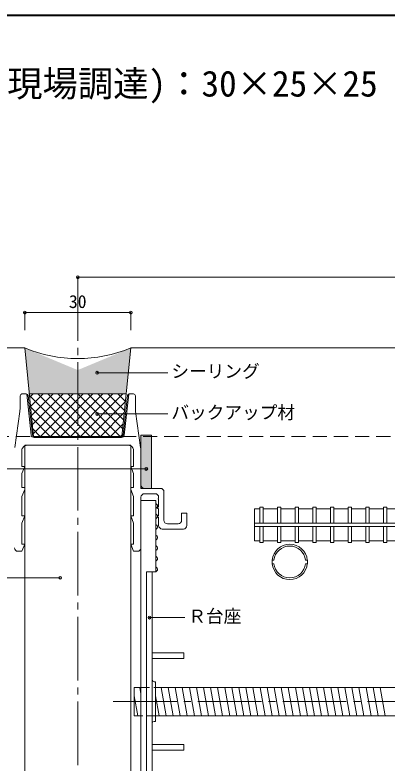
# Model space of a CAD drawing. Units: millimetres at full size, sheet at 1:2; details may follow other scales. Extents: x -891 to 891, y -194 to 194.
# Drawn here: x -87.8 to 17.5, y -17.4 to 194.2 of the extents above; entities that cross this region are included whole.
import ezdxf
from ezdxf.enums import TextEntityAlignment as Align

# ---------------------------------------------------------------- set-up
doc = ezdxf.new("R2010")
doc.units = ezdxf.units.MM
doc.header["$LTSCALE"] = 2
doc.header["$PDMODE"] = 32
doc.header["$PDSIZE"] = 0.8
for name, pattern in [('CHAIN2', [12, 9, -1, 1, -1]), ('DASHED1', [1.8, 1.2, -0.6]), ('DASHED2', [3, 2, -1])]:
    doc.linetypes.add(name, pattern=pattern)
doc.layers.add('0-0_', color=7, linetype='Continuous', lineweight=9)
doc.layers.add('1-0_', color=5, linetype='Continuous', lineweight=9)
doc.styles.add('ＭＳ ゴシック', font='')
doc.styles.get('ＭＳ ゴシック').set_extended_font_data('MS Gothic')

msp = doc.modelspace()

# ---------------------------------------------------------------- linework, layer by layer
at = {"layer": '0-0_'}
msp.add_line((-280, 193.9), (280, 193.9), dxfattribs=at)
msp.add_lwpolyline([(280.28, 194.18), (-280.28, 194.18), (-280.28, -194.18)], dxfattribs=at)
at = {"layer": '1-0_', "color": 6, "linetype": 'CHAIN2'}
for p, q in [((-70.05, 120), (-70.05, -122)), ((-60.05, 0), (160.95, 0))]:
    msp.add_line(p, q, dxfattribs=at)
at = {"layer": '1-0_', "color": 7}
for p, q in [((-70.05, 120), (129.95, 120)), ((-85.05, 110), (-85.05, 105)), ((-55.05, 110), (-85.05, 110)), ((-55.05, 110), (-55.05, 105)), ((-44.55, 93), (-64.55, 93)), ((-84.621, 87), (-85.85, 87)), ((-83.19, 75.36), (-84.472, 86.977)), ((-83.75, 87), (-56.35, 87)), ((-83.655, 86.051), (-82.706, 87)), ((-83.398, 83.479), (-79.877, 87)), ((-83.141, 80.908), (-77.049, 87)), ((-82.884, 78.337), (-74.22, 87)), ((-82.627, 75.765), (-71.392, 87)), ((-81.343, 87), (-69.343, 75)), ((-80.563, 75), (-68.563, 87)), ((-78.515, 87), (-66.515, 75)), ((-77.735, 75), (-65.735, 87)), ((-75.686, 87), (-63.686, 75)), ((-74.907, 75), (-62.907, 87)), ((-72.858, 87), (-60.858, 75)), ((-72.078, 75), (-60.078, 87)), ((-70.029, 87), (-58.029, 75)), ((-69.25, 75), (-57.25, 87)), ((-67.201, 87), (-57.336, 77.135)), ((-64.373, 87), (-57.079, 79.707)), ((-61.544, 87), (-56.822, 82.278)), ((-58.716, 87), (-56.565, 84.849)), ((-56.91, 75.36), (-55.628, 86.977)), ((-55.479, 87), (-54.25, 87)), ((-86.35, 86.5), (-86.35, 83.364)), ((-84.124, 86.555), (-82.899, 75.445)), ((-83.703, 86.532), (-72.172, 75)), ((-66.421, 75), (-56.564, 84.857)), ((-55.976, 86.555), (-57.201, 75.445)), ((-53.75, 86.5), (-53.75, 83.364)), ((-83.389, 83.389), (-75, 75)), ((-86.438, 82.042), (-87.823, 71.844)), ((-44.55, 81.35), (-64.55, 81.35)), ((-63.593, 75), (-56.879, 81.714)), ((-53.662, 82.042), (-52.277, 71.844)), ((-83.075, 80.246), (-77.828, 75)), ((-60.765, 75), (-57.193, 78.572)), ((-82.76, 77.103), (-80.657, 75)), ((-57.55, 75), (-82.55, 75)), ((-57.698, 75), (-82.402, 75)), ((-82.402, 74.7), (-57.698, 74.7)), ((-57.936, 75), (-57.507, 75.429)), ((-84.351, 72.5), (-55.749, 72.5)), ((-84.351, 72.5), (-55.749, 72.5)), ((-85.85, 70.96), (-85.85, 66.501)), ((-54.25, 70.96), (-54.25, 66.501)), ((-52.15, 70.258), (-52.15, 61.301)), ((-99.45, 65.801), (-50.65, 65.801)), ((-85.05, 66.501), (-85.85, 66.501)), ((-85.85, 64.501), (-85.05, 66.501)), ((-55.05, 66.501), (-54.25, 66.501)), ((-54.25, 64.501), (-55.05, 66.501)), ((-85.85, 64.501), (-85.85, 60.501)), ((-54.25, 64.501), (-54.25, 60.501)), ((-85.05, 60.501), (-85.85, 60.501)), ((-85.85, 58.001), (-85.05, 60.001)), ((-85.05, 60.501), (-85.05, 60.001)), ((-55.05, 60.501), (-55.05, 60.001)), ((-55.05, 60.501), (-54.25, 60.501)), ((-54.25, 58.001), (-55.05, 60.001)), ((-51.15, 60.301), (-46.65, 60.301)), ((-45.65, 59.301), (-45.65, 51.301)), ((-85.85, 58.001), (-85.85, 52.501)), ((-54.25, 58.001), (-54.25, 52.501)), ((-52.15, 57.801), (-52.15, 43.501)), ((-51.15, 58.801), (-48.15, 58.801)), ((-47.15, 57.401), (-47.35, 57.301)), ((-47.35, 57.301), (-47.15, 57.201)), ((-47.15, 57.801), (-47.15, 57.401)), ((-47.15, 57.201), (-47.15, 55.051)), ((-47.15, 55.051), (-47.65, 54.801)), ((-47.65, 54.801), (-47.15, 54.551)), ((-47.15, 54.551), (-47.15, 52.501)), ((-40.65, 51.301), (-40.65, 53.301)), ((-40.65, 53.301), (-39.15, 53.301)), ((-39.15, 49.801), (-39.15, 53.301)), ((-85.05, 52.501), (-85.85, 52.501)), ((-85.85, 50.501), (-85.05, 52.501)), ((-55.05, 52.501), (-54.25, 52.501)), ((-54.25, 50.501), (-55.05, 52.501)), ((-47.15, 52.501), (-47.55, 52.301)), ((-47.55, 52.301), (-47.15, 52.101)), ((-47.15, 52.101), (-47.15, 49.801)), ((-85.85, 50.501), (-85.85, 44.501)), ((-54.25, 50.501), (-54.25, 44.501)), ((-46.15, 48.801), (-40.15, 48.801)), ((-44.65, 50.301), (-41.65, 50.301)), ((-86.95, 42.501), (-85.85, 42.501)), ((-53.15, 42.501), (-54.25, 42.501)), ((-95.05, 35), (-75.05, 35)), ((-39.75, 23.75), (-49.75, 23.75))]:
    msp.add_line(p, q, dxfattribs=at)
at = {"layer": '1-0_', "color": 7, "linetype": 'DASHED2'}
msp.add_line((228.45, 75), (-228.45, 75), dxfattribs=at)
at = {"layer": '1-0_', "color": 4}
for p, q in [((-85.05, 72.5), (-85.05, -64.5)), ((-55.05, 72.5), (-85.05, 72.5)), ((-55.05, -64.5), (-55.05, 72.5)), ((-20.05, 54.5), (-18.562, 54.5)), ((-20.05, 54.5), (-20.05, 45.5)), ((-17.562, 54.5), (-13.562, 54.5)), ((-12.562, 54.5), (-8.562, 54.5)), ((-7.562, 54.5), (-3.562, 54.5)), ((-2.563, 54.5), (1.438, 54.5)), ((2.438, 54.5), (6.438, 54.5)), ((7.438, 54.5), (11.438, 54.5)), ((12.437, 54.5), (16.438, 54.5)), ((17.438, 54.5), (21.438, 54.5)), ((-20.05, 45.5), (-18.562, 45.5)), ((-17.562, 45.5), (-13.562, 45.5)), ((-12.562, 45.5), (-8.562, 45.5)), ((-7.562, 45.5), (-3.562, 45.5)), ((-2.563, 45.5), (1.438, 45.5)), ((2.438, 45.5), (6.438, 45.5)), ((7.438, 45.5), (11.438, 45.5)), ((12.437, 45.5), (16.438, 45.5)), ((17.438, 45.5), (21.438, 45.5)), ((-48.05, 4), (124.45, 4)), ((-54.05, -4), (-52.15, -4)), ((-48.05, -4), (124.45, -4))]:
    msp.add_line(p, q, dxfattribs=at)
at = {"layer": '1-0_', "color": 2}
for p, q in [((-49.15, 60.301), (-52.15, 60.301)), ((-52.15, 56.899), (-47.95, 56.899)), ((-52.15, -56.899), (-52.15, 56.899)), ((-47.95, 36.694), (-47.95, 56.899)), ((-47.596, 55.675), (-47.95, 56.028)), ((-47.596, 54.968), (-47.95, 54.614)), ((-47.597, 52.762), (-47.95, 53.116)), ((-47.597, 52.055), (-47.95, 51.702)), ((-47.596, 49.755), (-47.95, 50.108)), ((-47.596, 49.048), (-47.95, 48.694)), ((-47.596, 46.755), (-47.95, 47.108)), ((-47.596, 46.048), (-47.95, 45.694)), ((-47.596, 43.755), (-47.95, 44.108)), ((-47.596, 43.048), (-47.95, 42.694)), ((-47.596, 40.755), (-47.95, 41.108)), ((-47.596, 40.048), (-47.95, 39.694)), ((-47.596, 37.755), (-47.95, 38.108)), ((-47.95, 36.694), (-50.55, 36.694)), ((-50.55, -36.694), (-50.55, 36.694)), ((-48.95, -36.694), (-48.95, 36.694)), ((-47.596, 37.048), (-47.95, 36.694)), ((-40.05, 13.75), (-48.95, 13.75)), ((-40.05, 12.15), (-40.05, 13.75)), ((-40.05, 12.15), (-48.95, 12.15)), ((-48.05, 5.6), (-48.45, 5.6)), ((-48.05, -5.6), (-48.05, 5.6)), ((-48.05, -5.6), (-48.45, -5.6)), ((-40.05, -12.15), (-48.95, -12.15)), ((-40.05, -13.75), (-40.05, -12.15)), ((-40.05, -13.75), (-48.95, -13.75))]:
    msp.add_line(p, q, dxfattribs=at)
at = {"layer": '1-0_'}
for p, q in [((-18.562, 55), (-18.562, 50.5)), ((-17.562, 55), (-18.562, 55)), ((-17.562, 55), (-17.562, 50.5)), ((-13.562, 55), (-13.562, 50.5)), ((-12.562, 55), (-13.562, 55)), ((-12.562, 55), (-12.562, 50.5)), ((-7.562, 55), (-8.562, 55)), ((-8.562, 55), (-8.562, 50.5)), ((-7.562, 55), (-7.562, 50.5)), ((-3.562, 55), (-3.562, 50.5)), ((-2.563, 55), (-3.562, 55)), ((-2.563, 55), (-2.563, 50.5)), ((2.438, 55), (1.438, 55)), ((1.438, 55), (1.438, 50.5)), ((2.438, 55), (2.438, 50.5)), ((7.438, 55), (6.438, 55)), ((6.438, 55), (6.438, 50.5)), ((7.438, 55), (7.438, 50.5)), ((11.438, 55), (11.438, 50.5)), ((12.437, 55), (11.438, 55)), ((12.437, 55), (12.437, 50.5)), ((16.438, 55), (16.438, 50.5)), ((17.438, 55), (16.438, 55)), ((17.438, 55), (17.438, 50.5)), ((-20.05, 50.5), (126.45, 50.5)), ((-20.05, 49.5), (126.45, 49.5)), ((-18.562, 45), (-18.562, 49.5)), ((-17.562, 45), (-17.562, 49.5)), ((-13.562, 45), (-13.562, 49.5)), ((-12.562, 45), (-12.562, 49.5)), ((-8.562, 45), (-8.562, 49.5)), ((-7.562, 45), (-7.562, 49.5)), ((-3.562, 45), (-3.562, 49.5)), ((-2.563, 45), (-2.563, 49.5)), ((1.438, 45), (1.438, 49.5)), ((2.438, 45), (2.438, 49.5)), ((6.438, 45), (6.438, 49.5)), ((7.438, 45), (7.438, 49.5)), ((11.438, 45), (11.438, 49.5)), ((12.437, 45), (12.437, 49.5)), ((16.438, 45), (16.438, 49.5)), ((17.438, 45), (17.438, 49.5)), ((-18.562, 45), (-17.562, 45)), ((-13.562, 45), (-12.562, 45)), ((-8.562, 45), (-7.562, 45)), ((-3.562, 45), (-2.563, 45)), ((1.438, 45), (2.438, 45)), ((6.438, 45), (7.438, 45)), ((11.438, 45), (12.437, 45)), ((16.438, 45), (17.438, 45)), ((-52.461, 4), (-52.15, 2.238)), ((-46.461, 4), (-45.05, -4)), ((-44.461, 4), (-43.05, -4)), ((-42.461, 4), (-41.05, -4)), ((-40.461, 4), (-39.05, -4)), ((-38.461, 4), (-37.05, -4)), ((-36.461, 4), (-35.05, -4)), ((-34.461, 4), (-33.05, -4)), ((-32.461, 4), (-31.05, -4)), ((-30.461, 4), (-29.05, -4)), ((-28.461, 4), (-27.05, -4)), ((-26.461, 4), (-25.05, -4)), ((-24.461, 4), (-23.05, -4)), ((-22.461, 4), (-21.05, -4)), ((-20.461, 4), (-19.05, -4)), ((-18.461, 4), (-17.05, -4)), ((-16.461, 4), (-15.05, -4)), ((-14.461, 4), (-13.05, -4)), ((-12.461, 4), (-11.05, -4)), ((-10.461, 4), (-9.05, -4)), ((-8.461, 4), (-7.05, -4)), ((-6.461, 4), (-5.05, -4)), ((-4.461, 4), (-3.05, -4)), ((-2.461, 4), (-1.05, -4)), ((-0.461, 4), (0.95, -4)), ((1.539, 4), (2.95, -4)), ((3.539, 4), (4.95, -4)), ((5.539, 4), (6.95, -4)), ((7.539, 4), (8.95, -4)), ((9.539, 4), (10.95, -4)), ((11.539, 4), (12.95, -4)), ((13.539, 4), (14.95, -4)), ((15.539, 4), (16.95, -4)), ((-54.05, 1.671), (-53.05, -4)), ((-48.05, 1.671), (-47.05, -4))]:
    msp.add_line(p, q, dxfattribs=at)
at = {"layer": '1-0_', "color": 3}
for p, q in [((-15.027, 40), (-14.522, 40)), ((-15.027, 39), (-14.522, 39)), ((-5.073, 40), (-5.578, 40)), ((-5.073, 39), (-5.578, 39))]:
    msp.add_line(p, q, dxfattribs=at)
at = {"layer": '1-0_', "color": 4, "linetype": 'DASHED1'}
for p, q in [((-52.15, 4), (-48.05, 4)), ((-48.05, -4), (-52.15, -4))]:
    msp.add_line(p, q, dxfattribs=at)
at = {"layer": '1-0_', "color": 7}
for points in [[(-82.55, 75), (-85.05, 100), (-228.45, 100)], [(228.45, 100), (-55.05, 100), (-57.55, 75)], [(-85.85, 42.501), (-85.05, 44.501), (-85.85, 44.501)], [(-54.25, 42.501), (-55.05, 44.501), (-54.25, 44.501)]]:
    msp.add_lwpolyline(points, dxfattribs=at)
at = {"layer": '1-0_', "color": 2}
msp.add_lwpolyline([(-52.15, 60.301), (-52.15, 75.301), (-49.15, 75.301), (-49.15, 60.301)], dxfattribs=at)
at = {"layer": '1-0_', "color": 4}
msp.add_lwpolyline([(-54.05, -4), (-54.05, 4), (-52.15, 4)], dxfattribs=at)
at = {"layer": '1-0_', "color": 7}
for centre, radius, start, end in [((-70.05, 136), 39, 247.38014, 292.61986), ((-85.85, 86.5), 0.5, 90, 180), ((-84.621, 86.5), 0.5, 6.29067, 90), ((-55.479, 86.5), 0.5, 90, 173.70933), ((-54.25, 86.5), 0.5, 0, 90), ((-96.35, 83.364), 10, 352.40183, 0), ((-43.75, 83.364), 10, 180, 187.59817), ((-82.402, 75.5), 0.8, 190.04255, 270), ((-82.402, 75.5), 0.5, 186.29067, 270), ((-57.698, 75.5), 0.5, 270, 353.70933), ((-57.698, 75.5), 0.8, 270, 349.95745), ((-84.351, 71), 1.5, 90, 181.52803), ((-55.749, 71), 1.5, 358.47197, 90), ((-62.15, 70.258), 10, 0, 9.12621), ((-51.15, 61.301), 1, 180, 270), ((-46.65, 59.301), 1, 0, 90), ((-51.15, 57.801), 1, 90, 180), ((-48.15, 57.801), 1, 0, 90), ((-44.65, 51.301), 1, 180, 270), ((-41.65, 51.301), 1, 270, 0), ((-46.15, 49.801), 1, 180, 270), ((-40.15, 49.801), 1, 270, 0), ((-86.95, 43.501), 1, 180, 270), ((-53.15, 43.501), 1, 270, 0)]:
    msp.add_arc(centre, radius, start, end, dxfattribs=at)
at = {"layer": '1-0_', "color": 2}
for centre, start, end in [((-47.95, 55.321), 315, 45), ((-47.95, 52.409), 315, 45), ((-47.95, 49.401), 315, 45), ((-47.95, 46.401), 315, 45), ((-47.95, 43.401), 315, 45), ((-47.95, 40.401), 315, 45), ((-47.95, 37.401), 315, 45), ((-48.45, 6.1), 180, 270), ((-48.45, -6.1), 90, 180)]:
    msp.add_arc(centre, 0.5, start, end, dxfattribs=at)
at = {"layer": '1-0_', "color": 4}
for start, end in [(5.7392, 174.26079), (185.7392, 354.26079)]:
    msp.add_arc((-10.05, 39.5), 5, start, end, dxfattribs=at)
at = {"layer": '1-0_', "color": 3}
for centre, radius, start, end in [((-10.05, 39.5), 4.5, 6.37939, 173.62061), ((-9.55, 39.5), 5.5, 174.78407, 185.21593), ((-10.05, 39.5), 4.5, 186.37939, 353.62062), ((-10.55, 39.5), 5.5, 354.78407, 5.21593)]:
    msp.add_arc(centre, radius, start, end, dxfattribs=at)
at = {"layer": '1-0_', "color": 7}
for p in [(-70.05, 120), (-85.05, 110), (-55.05, 110)]:
    msp.add_point(p, dxfattribs=at)
at = {"layer": '1-0_', "color": 2}
for p in [(-64.55, 93), (-64.55, 81.35), (-50.65, 65.801), (-75.05, 35), (-49.75, 23.75)]:
    msp.add_point(p, dxfattribs=at)
at = {"layer": '1-0_', "color": 9}
for points in [[(-85.05, 100), (-83.75, 87), (-56.35, 87)], [(-56.35, 87), (-70.05, 93.75), (-85.05, 100)], [(-56.35, 87), (-55.05, 100), (-70.05, 93.75)]]:
    msp.add_solid(points, dxfattribs=at)
at = {"layer": '1-0_', "color": 8}
msp.add_solid([(-49.15, 75.301), (-52.15, 75.301), (-49.15, 60.301), (-52.15, 60.301)], dxfattribs=at)

# ---------------------------------------------------------------- texts
at = {"layer": '0-0_', "style": 'ＭＳ ゴシック'}
msp.add_text('推奨木製目地棒(現場調達)：30×25×25', height=7.331, dxfattribs=at).set_placement((-165, 168.9), align=Align.BOTTOM_LEFT)
at = {"layer": '1-0_', "color": 7, "style": 'ＭＳ ゴシック'}
for s, p in [('30', (-72.55, 110.2)), ('シーリング', (-43.55, 90.5)), ('バックアップ材', (-43.55, 78.85)), ('Ｒ台座', (-38.75, 21.25))]:
    msp.add_text(s, height=3.666, dxfattribs=at).set_placement(p, align=Align.BOTTOM_LEFT)

doc.saveas('drawing.dxf')
